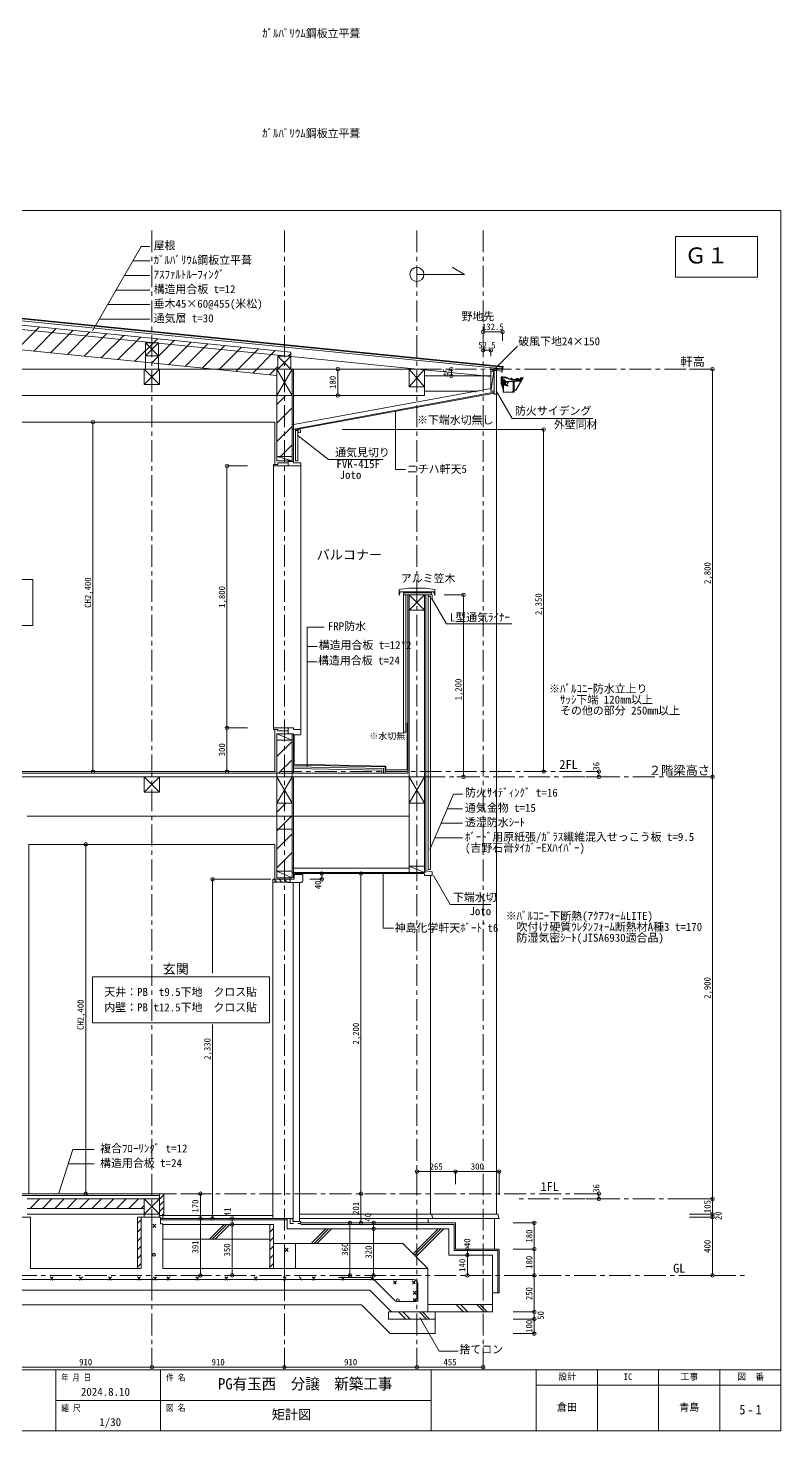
# Model space of a CAD drawing. Units: millimetres at full size, sheet at 1:30. Extents: x -5964 to 5916, y -4194 to 2001238.
# Drawn here: x 745 to 5916, y -4194 to 5443 of the extents above; entities that cross this region are included whole.
import ezdxf
from ezdxf.enums import TextEntityAlignment as Align

# ---------------------------------------------------------------- set-up
doc = ezdxf.new("R2010")
doc.units = ezdxf.units.MM
doc.header["$LTSCALE"] = 30
doc.header["$PDMODE"] = 32
doc.header["$PDSIZE"] = 24
doc.linetypes.add('CHAIN1', pattern=[8, 5, -1, 1, -1])
doc.linetypes.add('LONG_DASHED1', pattern=[7, 6, -1])
for name, color, linetype, lineweight in [('5-1_通り芯・通り番号', 1, 'Continuous', 9), ('5-2_梁・土台断面【黄', 3, 'Continuous', 20), ('5-3_仕上線【黄】', 4, 'Continuous', 5), ('5-4_下地【水色】', 4, 'Continuous', 5), ('5-5_サッシ・室内建具', 4, 'Continuous', 5), ('5-6', 4, 'Continuous', 5), ('5-A_文字', 7, 'Continuous', 13), ('5-F_寸法', 7, 'Continuous', 13), ('F-1_凡例（一般）', 6, 'Continuous', 13), ('F-F_図面枠（共通）', 7, 'Continuous', 13)]:
    doc.layers.add(name, color=color, linetype=linetype, lineweight=lineweight)
doc.styles.add('ＭＳ ゴシック', font='')
doc.styles.get('ＭＳ ゴシック').set_extended_font_data('MS Gothic')

msp = doc.modelspace()

# ---------------------------------------------------------------- linework, layer by layer
at = {"layer": '5-1_通り芯・通り番号', "linetype": 'CHAIN1'}
for p, q in [((1596.01, 4052.31), (1596.01, -3623.1)), ((2506.01, 4052.31), (2506.01, -3623.1)), ((3416.01, 4052.31), (3416.01, -3623.1)), ((3871.01, 4052.31), (3871.01, -3623.1)), ((-4964.42, 3099.21), (5289.04, 3099.21)), ((-4964.42, 335.21), (4575.28, 335.21)), ((5289.04, 299.21), (3468.51, 299.21)), ((-4864.42, -2564.79), (4575.28, -2564.79)), ((5289.04, -2600.79), (4089.86, -2600.79)), ((-4864.42, -3125.79), (5695.58, -3125.79))]:
    msp.add_line(p, q, dxfattribs=at)
at = {"layer": '5-1_通り芯・通り番号'}
for p, q in [((2453.51, 3056.01), (-3933.41, 3694.7)), ((668.11, 3234.55), (823.42, 3389.87)), ((783.81, 3222.98), (939.13, 3378.29)), ((899.52, 3211.41), (1054.84, 3366.72)), ((1015.23, 3199.84), (1170.55, 3355.15)), ((1130.94, 3188.27), (1286.26, 3343.58)), ((1246.65, 3176.69), (1401.96, 3332.01)), ((1362.36, 3165.12), (1517.67, 3320.44)), ((1478.06, 3153.55), (1633.38, 3308.87)), ((1593.77, 3141.98), (1749.09, 3297.3)), ((1709.48, 3130.41), (1864.8, 3285.73)), ((1551.01, 3190.21), (1551.01, 3099.21)), ((1641.01, 3190.21), (1641.01, 3099.21)), ((1825.19, 3118.84), (1980.51, 3274.16)), ((1940.9, 3107.27), (2096.21, 3262.59)), ((2056.61, 3095.7), (2211.92, 3251.02)), ((2172.31, 3084.13), (2327.63, 3239.44)), ((2288.02, 3072.56), (2443.34, 3227.87)), ((2531.95, 3189.21), (2551.01, 3208.26)), ((-3811.49, 3099.21), (3363.51, 3099.21)), ((2403.73, 3060.99), (2461.01, 3118.26)), ((2567.51, 2470.21), (2567.51, 3099.21)), ((3363.51, 2979.21), (3468.51, 3099.21)), ((3363.51, 3099.21), (3468.51, 2979.21)), ((3468.51, 3054.21), (3923.51, 3054.21)), ((3923.51, 3044.21), (3923.51, 2977.9)), ((-3811.49, 2919.21), (2453.51, 2919.21)), ((2453.51, 2856.2), (2516.51, 2919.21)), ((2567.51, 2919.21), (3468.51, 2919.21)), ((3468.51, 2979.21), (3468.51, 2919.21)), ((3468.51, 2949.21), (3838.31, 2949.21)), ((3818.51, 2949.21), (3818.51, 2941.86)), ((2453.51, 2728.92), (2558.51, 2833.92)), ((2453.51, 2601.65), (2558.51, 2706.65)), ((2479.35, 2500.21), (2558.51, 2579.37)), ((3354.51, 323.21), (3354.51, 1549.21)), ((3477.51, -358.79), (3477.51, 1549.21)), ((3363.51, -314.79), (3363.51, 1444.21)), ((3468.51, -314.79), (3468.51, 1444.21)), ((2453.51, 437.9), (2558.51, 542.9)), ((2466.09, 323.21), (2558.51, 415.62)), ((-3811.49, 299.21), (3363.51, 299.21)), ((2567.51, -394.79), (2567.51, 299.21)), ((2453.51, 56.06), (2516.65, 119.21)), ((738.51, 29.21), (3363.51, 29.21)), ((2453.51, -71.22), (2558.51, 33.78)), ((2453.51, -198.5), (2558.51, -93.5)), ((2453.51, -325.78), (2558.51, -220.78)), ((2556.77, -349.79), (2558.51, -348.06)), ((2558.51, -328.79), (3363.51, -328.79)), ((2558.51, -358.79), (3468.51, -358.79)), ((3508.51, -378.41), (3508.51, -2706.02)), ((2426.01, -422.79), (2426.01, -2734.79)), ((1648.51, -2602.34), (1678.51, -2572.34)), ((1648.51, -2644.77), (1678.51, -2614.77)), ((1648.51, -2687.19), (1678.51, -2657.19)), ((1656.01, -2744.79), (2525.8, -2744.79)), ((1663.34, -2714.79), (1678.51, -2699.62)), ((1678.51, -2714.79), (2426.01, -2714.79)), ((2617.97, -2775.79), (3671.01, -2775.79))]:
    msp.add_line(p, q, dxfattribs=at)
at = {"layer": '5-1_通り芯・通り番号', "color": 4, "lineweight": 5}
for p, q in [((1543.51, -2705.79), (1543.51, -2725.79)), ((1648.51, -2725.79), (1648.51, -2705.79))]:
    msp.add_line(p, q, dxfattribs=at)
at = {"layer": '5-1_通り芯・通り番号'}
for points in [[(2551.01, 3189.21), (2551.01, 3217.11), (-3916.49, 3863.86)], [(3295.48, 1559.84), (3299.48, 1569.84), (3534.36, 1569.84), (3537.39, 1560.65)], [(3971.01, -3245.79), (3971.01, -2955.79), (3671.01, -2955.79), (3671.01, -2775.79)]]:
    msp.add_lwpolyline(points, dxfattribs=at)
at = {"layer": '5-2_梁・土台断面【黄'}
for p, q in [((4008.09, 3118.63), (-4001.72, 3919.61)), ((1641.01, 3190.21), (1551.01, 3280.21)), ((1641.01, 3280.21), (1551.01, 3190.21)), ((1641.01, 3280.21), (1641.01, 3190.21)), ((1641.01, 3190.21), (1551.01, 3190.21)), ((2551.01, 3099.21), (2461.01, 3189.21)), ((2551.01, 3189.21), (2461.01, 3099.21)), ((2551.01, 3189.21), (2551.01, 3099.21)), ((1543.51, 2994.21), (1648.51, 3099.21)), ((1543.51, 3099.21), (1648.51, 2994.21)), ((2453.51, 3099.21), (2453.51, 2919.21)), ((2453.51, 2919.21), (2558.51, 3099.21)), ((2551.01, 3099.21), (2461.01, 3099.21)), ((2558.51, 3099.21), (2558.51, 2919.21)), ((3468.51, 3099.21), (3363.51, 3099.21)), ((3363.51, 3099.21), (3363.51, 2979.21)), ((3947.51, 3090.05), (3947.51, 2947.61)), ((3963.51, 2927.61), (3963.51, 3090.05)), ((2558.51, 2919.21), (2453.51, 2919.21)), ((2453.51, 2919.21), (2558.51, 2919.21)), ((3948, 2935.31), (2598.53, 2687.42)), ((3947.51, 2957.61), (3947.51, 2927.61)), ((3963.51, 2927.61), (3947.51, 2927.61)), ((-1068.99, 2735.21), (2441.01, 2735.21)), ((2441.01, 2445.21), (2441.01, 2735.21)), ((3363.51, 1444.21), (3468.51, 1549.21)), ((3363.51, 1549.21), (3468.51, 1444.21)), ((2441.01, 335.21), (2441.01, 625.21)), ((2572.51, 385.25), (2572.51, 588.21)), ((2441.01, 335.21), (-3798.99, 335.21)), ((1543.51, 194.21), (1648.51, 299.21)), ((1543.51, 299.21), (1648.51, 194.21)), ((2453.51, 119.21), (2558.51, 299.21)), ((2558.51, 299.21), (2558.51, 119.21)), ((2572.51, 385.25), (3203.51, 372.63)), ((3203.51, 346.59), (3203.51, 372.63)), ((3363.51, 119.21), (3468.51, 299.21)), ((3468.51, 299.21), (3468.51, 119.21)), ((2558.51, 119.21), (2453.51, 119.21)), ((3468.51, 119.21), (3363.51, 119.21)), ((2453.51, -60.79), (2558.51, -60.79)), ((2441.01, -401.79), (2441.01, -164.79)), ((2572.47, -353.79), (2572.47, -404.79)), ((2632.47, -370.79), (2572.47, -370.79)), ((2632.47, -370.79), (2632.47, -410.41)), ((2426.01, -404.79), (2426.01, -424.79)), ((2426.01, -404.79), (2545.47, -404.79)), ((2426.01, -424.79), (2544.47, -424.79)), ((2545.47, -404.79), (2545.47, -425.79)), ((2572.47, -404.79), (2545.47, -404.79)), ((2629.6, -421.11), (2625.72, -421.11)), ((2632.47, -410.41), (2629.6, -421.11)), ((1543.51, -2600.79), (1648.51, -2600.79)), ((1543.51, -2705.79), (1648.51, -2600.79)), ((1543.51, -2600.79), (1648.51, -2705.79)), ((1543.51, -2600.79), (1543.51, -2705.79)), ((1648.51, -2596.52), (1648.51, -2564.79)), ((1648.51, -2705.79), (1648.51, -2600.79)), ((1678.51, -2714.79), (1678.51, -2564.79)), ((1543.51, -2705.79), (1648.51, -2705.79)), ((1648.51, -2714.79), (1678.51, -2714.79)), ((2544.47, -2734.79), (2562.98, -2734.79)), ((2544.47, -2734.79), (2544.47, -2769.79)), ((2544.47, -2769.79), (2569.07, -2769.79)), ((2562.98, -2734.79), (2562.98, -2754.79)), ((2617.97, -2754.79), (2562.98, -2754.79))]:
    msp.add_line(p, q, dxfattribs=at)
at = {"layer": '5-2_梁・土台断面【黄', "color": 134, "lineweight": 13}
for p, q in [((2451.55, -422.79), (2433.55, -404.79)), ((2486.9, -422.79), (2468.9, -404.79)), ((2522.26, -422.79), (2504.26, -404.79)), ((2545.47, -410.65), (2539.61, -404.79))]:
    msp.add_line(p, q, dxfattribs=at)
at = {"layer": '5-2_梁・土台断面【黄'}
for points in [[(1551.01, 3190.21), (1551.01, 3280.21), (1641.01, 3280.21)], [(2461.01, 3099.21), (2461.01, 3189.21), (2551.01, 3189.21)], [(2558.51, 3099.21), (2453.51, 3099.21), (2558.51, 2919.21)], [(3468.51, 3099.21), (3468.51, 2979.21), (3363.51, 2979.21)], [(3203.51, 346.59), (3349.51, 346.59), (3349.51, 671.04)], [(2558.51, 299.21), (2453.51, 299.21), (2558.51, 119.21)], [(2453.51, 299.21), (2453.51, 119.21), (2558.51, 119.21)], [(3468.51, 299.21), (3363.51, 299.21), (3468.51, 119.21)], [(3363.51, 299.21), (3363.51, 119.21), (3468.51, 119.21)], [(2625.72, -421.11), (2625.72, -425.79), (2530.47, -425.79)], [(1656.01, -2725.79), (1656.01, -2770.79), (1671.01, -2770.79)], [(2617.97, -2754.79), (2617.97, -2769.79), (2597.08, -2769.79)]]:
    msp.add_lwpolyline(points, dxfattribs=at)
for points in [[(1543.51, 3099.21), (1648.51, 3099.21), (1648.51, 2994.21), (1543.51, 2994.21)], [(3363.51, 1549.21), (3468.51, 1549.21), (3468.51, 1444.21), (3363.51, 1444.21)], [(1543.51, 299.21), (1648.51, 299.21), (1648.51, 194.21), (1543.51, 194.21)]]:
    msp.add_lwpolyline(points, close=True, dxfattribs=at)
at = {"layer": '5-3_仕上線【黄】'}
for p, q in [((4003.51, 3114.07), (-3986.49, 3913.07)), ((3947.51, 3097.61), (3947.51, 3090.05)), ((3963.51, 3090.05), (3947.51, 3090.05)), ((4001.37, 3113.39), (3998.98, 3101.57)), ((4008.09, 3118.63), (3999.68, 3077)), ((3995.57, 3044.04), (3995.57, 2996.04)), ((3995.57, 3044.04), (3996.87, 3044.04)), ((3996.87, 2996.04), (3995.57, 2996.04)), ((3996.87, 3048.54), (4003.76, 3047.94)), ((3996.87, 2993.54), (3996.87, 3048.54)), ((3996.87, 2993.54), (3998.06, 2989.06)), ((3999.68, 3077), (3997.04, 3082.25)), ((3998.06, 2989.06), (4000.85, 2978.54)), ((4002.07, 3016.15), (4002.07, 2979.54)), ((4002.07, 3005.54), (4002.37, 3005.54)), ((4002.37, 3005.54), (4002.57, 3005.34)), ((4008.17, 2984.46), (4002.38, 2999.55)), ((4002.57, 2999.74), (4002.57, 3005.34)), ((4004.67, 3019.74), (4003.13, 3018.44)), ((4004.67, 3020.21), (4004.67, 3046.94)), ((4004.67, 3040.54), (4004.97, 3040.54)), ((4004.67, 3030.74), (4004.97, 3030.74)), ((4004.97, 3040.54), (4005.17, 3040.34)), ((4004.97, 3030.74), (4005.17, 3030.54)), ((4005.17, 3034.74), (4005.17, 3040.34)), ((4005.17, 3022.54), (4005.17, 3030.54)), ((4005.39, 3046.8), (4019.78, 3045.54)), ((4017.37, 3026.24), (4006.67, 3026.24)), ((4014.37, 3020.74), (4007.99, 3020.74)), ((4008.57, 3012.86), (4008.57, 2941.74)), ((4008.57, 3012.86), (4008.57, 2941.69)), ((4008.68, 3013.31), (4010.62, 3017.19)), ((4009.57, 3012.62), (4009.57, 3009.24)), ((4009.57, 3006.24), (4009.57, 2943.74)), ((4009.68, 3013.07), (4011.23, 3016.19)), ((4014.57, 3008.24), (4010.57, 3008.24)), ((4013.87, 3007.24), (4010.57, 3007.24)), ((4013.87, 3007.24), (4010.62, 3007.24)), ((4010.87, 3006.74), (4010.87, 3006.2)), ((4010.87, 3006.74), (4010.87, 3006.74)), ((4011.19, 3040.77), (4022.56, 3039.77)), ((4017.31, 2992.61), (4011.3, 3004.39)), ((4013.37, 3007.24), (4011.37, 3007.24)), ((4011.37, 3007.24), (4011.37, 3007.24)), ((4015.57, 3017.74), (4011.51, 3017.74)), ((4014.57, 3016.74), (4012.13, 3016.74)), ((4013.37, 3007.24), (4013.37, 3007.24)), ((4013.87, 3006.74), (4013.87, 3006.24)), ((4014.07, 3007.04), (4014.07, 3006.24)), ((4014.07, 3007.04), (4014.07, 3006.24)), ((4014.37, 3020.74), (4014.37, 3020.74)), ((4016.07, 3005.74), (4014.57, 3005.74)), ((4016.07, 3005.74), (4014.57, 3005.74)), ((4014.87, 3005.24), (4017.37, 3005.24)), ((4015.57, 3015.74), (4015.57, 3009.24)), ((4017.37, 2999.24), (4015.77, 2999.24)), ((4016.57, 3016.74), (4016.57, 3006.24)), ((4017.31, 2992.61), (4017.3, 2992.63)), ((4018.37, 3006.24), (4018.37, 3016.74)), ((4019.78, 3045.54), (4020.44, 3046.68)), ((4021.37, 3046.43), (4021.37, 3045.29)), ((4022.37, 3009.61), (4022.37, 3004.24)), ((4023.37, 3020.24), (4023.37, 3018.73)), ((4078.36, 3014.45), (4024.26, 3011.61)), ((4025.37, 2994.82), (4025.37, 3007.27)), ((4025.37, 3007.27), (4025.37, 3007.27)), ((4025.37, 2994.82), (4025.37, 2994.82)), ((4029.88, 2991.44), (4026.52, 2993.01)), ((4026.52, 2993.01), (4026.52, 2993.01)), ((4124.88, 3020.89), (4026.53, 3015.74)), ((4027.26, 3009.27), (4037.4, 3009.8)), ((4027.26, 3009.27), (4027.26, 3009.27)), ((4029.61, 3042.6), (4029.61, 3042.6)), ((4029.88, 2991.44), (4029.88, 2991.44)), ((4032.53, 2992.41), (4032.53, 2992.41)), ((4039.32, 3006.96), (4032.54, 2992.41)), ((4044.8, 3011.63), (4035.25, 2991.14)), ((4036.22, 2988.49), (4042.38, 2985.61)), ((4037.4, 3009.8), (4037.4, 3009.8)), ((4039.32, 3006.96), (4039.32, 3006.96)), ((4044.8, 3011.63), (4044.81, 3011.63)), ((4046.51, 3012.78), (4046.51, 3012.78)), ((4059.96, 3031.98), (4059.96, 3031.98)), ((4061.49, 3032.88), (4061.49, 3033.75)), ((4061.49, 3032.88), (4061.49, 3032.88)), ((4064.49, 3033.75), (4064.49, 3033.75)), ((4064.49, 3033.75), (4064.49, 3031.92)), ((4064.49, 3031.92), (4064.49, 3031.92)), ((4065, 3030.99), (4065, 3030.99)), ((4068.12, 3033.7), (4065.08, 3034.24)), ((4065.34, 3034.14), (4065.34, 3034.14)), ((4065.59, 3037.19), (4067.64, 3036.83)), ((4067.64, 3036.83), (4067.64, 3036.83)), ((4068.12, 3033.7), (4068.12, 3033.7)), ((4069.29, 3034.87), (4069.29, 3034.69)), ((4069.29, 3034.69), (4069.29, 3034.69)), ((4074.86, 3014.26), (4074.86, 3014.26)), ((4078.01, 3011.27), (4078.01, 2949.84)), ((4078.01, 3011.27), (4078.01, 3011.27)), ((4125.71, 3016.93), (4078.36, 3014.45)), ((4081.51, 3011.45), (4081.51, 2954.8)), ((4084.51, 3011.92), (4084.51, 3011.93)), ((4084.51, 3011.92), (4084.51, 2954.8)), ((4087.35, 3014.92), (4087.35, 3014.92)), ((4095.37, 3029.04), (4087.42, 3029.04)), ((4127.88, 3025.04), (4087.42, 3025.04)), ((4095.37, 3029.04), (4095.37, 3029.04)), ((4106.49, 3029.04), (4095.37, 3029.04)), ((4096.37, 3030.04), (4096.37, 3030.8)), ((4096.88, 2955.69), (4146.22, 3041.15)), ((4100.34, 2963.69), (4143.76, 3038.9)), ((4103.37, 3032.54), (4101.62, 3032.54)), ((4103.37, 3032.04), (4103.37, 3032.54)), ((4106.49, 3029.04), (4106.49, 3029.54)), ((4106.49, 3029.04), (4131.59, 3029.04)), ((4108.25, 3032.54), (4107.49, 3032.54)), ((4107.77, 3030.5), (4112.46, 3029.16)), ((4113.29, 3029.04), (4113.28, 3029.04)), ((4124.71, 3035.39), (4127.13, 3039.6)), ((4131.85, 3030.12), (4125.07, 3034.03)), ((4125.71, 3016.93), (4125.71, 3016.93)), ((4126.07, 3035.76), (4127.74, 3038.65)), ((4131.2, 3031.64), (4126.44, 3034.39)), ((4128.64, 3023.4), (4127.73, 3022.31)), ((4142.72, 3041.39), (4127.91, 3040.09)), ((4136.16, 3039.81), (4128.52, 3039.14)), ((4137.5, 3028.51), (4129.27, 3018.71)), ((4129.27, 3018.71), (4129.27, 3018.71)), ((4130.55, 3029.04), (4130.55, 3020.22)), ((4131.6, 3029.04), (4131.6, 3029.04)), ((4132.57, 3032.01), (4136.64, 3039.06)), ((4134.86, 3031.69), (4132.97, 3030.2)), ((4133.94, 3032.38), (4138.08, 3039.55)), ((4134.85, 3031.85), (4133.94, 3032.38)), ((4139.24, 3037.29), (4135.93, 3031.54)), ((4137.5, 3028.51), (4137.5, 3028.51)), ((4138.74, 3039.82), (4138.02, 3038.57)), ((4138.02, 3038.57), (4139.06, 3037.97)), ((4141.87, 3035.83), (4138.3, 3029.65)), ((4138.3, 3029.65), (4138.3, 3029.65)), ((4138.74, 3039.82), (4138.74, 3039.82)), ((4142.81, 3040.39), (4138.86, 3040.05)), ((4139.13, 3040.06), (4140.65, 3040.2)), ((4139.13, 3040.06), (4139.13, 3040.06)), ((4140.65, 3040.2), (4140.65, 3040.2)), ((4141.16, 3039.87), (4141.16, 3039.87)), ((4141.16, 3039.87), (4142.01, 3037.52)), ((4142.9, 3041.59), (4142.9, 3042.13)), ((4145.89, 3041.67), (4143.14, 3042.32)), ((4000.88, 2978.54), (4000.85, 2978.54)), ((4002.94, 2970.69), (4000.85, 2978.54)), ((4001.07, 2978.54), (4000.88, 2978.54)), ((4007.37, 2983.94), (4003.07, 2983.94)), ((4003.87, 2981.94), (4003.07, 2981.94)), ((4007.37, 2969.94), (4003.9, 2969.94)), ((4006.37, 2979.44), (4006.37, 2969.94)), ((4008.37, 2983.39), (4008.37, 2970.94)), ((4082.67, 2940.74), (4009.57, 2940.74)), ((4080.2, 2941.74), (4011.57, 2941.74)), ((4041.16, 2982.79), (4023.63, 2987.49)), ((4023.68, 2987.48), (4023.65, 2987.48)), ((4041.16, 2982.79), (4041.16, 2982.79)), ((4042.63, 2984.95), (4041.75, 2983.06)), ((4073.57, 2946.84), (4073.57, 2946.84)), ((4077.62, 2946.84), (4073.57, 2946.84)), ((4074.57, 2943.84), (4074.57, 2943.84)), ((4078.45, 2943.84), (4074.57, 2943.84)), ((4075.02, 2946.84), (4075.02, 2946.84)), ((4078.01, 2949.84), (4078.01, 2949.84)), ((4078.45, 2943.84), (4078.45, 2943.84)), ((4081.38, 2953.47), (4080.57, 2949.27)), ((4083.14, 2944.17), (4085.16, 2954.57)), ((4084.33, 2952.9), (4083.35, 2947.88)), ((4083.65, 2941.55), (4086.15, 2954.38)), ((4084.51, 2954.8), (4084.51, 2954.8)), ((4087.35, 2956.19), (4087.13, 2956.19)), ((4096.01, 2955.19), (4087.13, 2955.19)), ((2558.51, 2500.21), (2453.51, 2500.21)), ((2558.51, 2470.21), (2453.51, 2500.21)), ((2558.51, 2470.21), (2453.51, 2470.21)), ((2531.51, 595.21), (2453.51, 595.21)), ((2453.51, 595.21), (2558.51, 550.21)), ((2558.51, 550.21), (2453.51, 550.21))]:
    msp.add_line(p, q, dxfattribs=at)
at = {"layer": '5-3_仕上線【黄】', "linetype": 'LONG_DASHED1'}
for p, q in [((4006.97, 3037.54), (3993.41, 3037.54)), ((4006.97, 3026.54), (3993.41, 3026.54)), ((4003.79, 3002.54), (3993.41, 3002.54))]:
    msp.add_line(p, q, dxfattribs=at)
at = {"layer": '5-3_仕上線【黄】', "color": 3, "lineweight": 20}
for p, q in [((2598.51, 2470.21), (2598.51, 2678.64)), ((2567.51, 2484.21), (2567.51, 2457.21)), ((2567.51, 575.21), (2567.51, 595.21)), ((3467.33, -378.41), (3467.33, -370.07)), ((3521.35, -378.41), (3467.33, -378.41)), ((3478.01, -303.95), (3478.01, -346.11)), ((3478.01, -346.11), (3521.35, -354.3)), ((3521.35, -354.3), (3521.35, -378.41)), ((751.01, -2564.79), (1678.51, -2564.79)), ((1521.01, -2725.79), (1656.01, -2725.79)), ((1521.01, -2725.79), (1521.01, -3077.54)), ((1656.01, -2734.79), (2544.47, -2734.79)), ((1670.81, -2715.59), (1670.81, -2734.85)), ((1671.01, -2775.79), (2406.01, -2775.79)), ((2525.8, -2734.79), (2525.8, -2805.79)), ((2617.97, -2765.79), (3681.01, -2765.79)), ((3681.01, -2945.79), (3681.01, -2765.79)), ((1671.01, -2875.79), (2406.01, -2875.79)), ((2525.8, -2805.79), (3636.01, -2805.79)), ((3636.01, -2985.79), (3636.01, -2805.79)), ((2431.01, -2905.79), (2431.01, -3077.54)), ((2431.01, -2905.79), (3319.26, -2905.79)), ((2581.01, -2905.79), (2581.01, -3077.54)), ((3491.01, -3077.54), (3319.26, -2905.79)), ((3936.01, -2985.79), (3636.01, -2985.79)), ((3981.01, -2945.79), (3681.01, -2945.79)), ((3936.01, -3375.79), (3936.01, -2985.79)), ((3981.01, -3245.79), (3981.01, -2945.79)), ((761.01, -3077.54), (1521.01, -3077.54)), ((3491.01, -3077.54), (3491.01, -3375.79)), ((3491.01, -3375.79), (3241.01, -3375.79))]:
    msp.add_line(p, q, dxfattribs=at)
at = {"layer": '5-3_仕上線【黄】', "color": 7, "lineweight": 13}
for p, q in [((2431.51, 2445.21), (2431.51, 2435.21)), ((2531.51, 2435.21), (2431.51, 2435.21)), ((2531.51, 2465.21), (2531.51, 2435.21)), ((2531.51, 2465.21), (2567.51, 2465.21)), ((2531.51, 2435.21), (2619.51, 2435.21)), ((2431.51, 625.21), (2431.51, 635.21)), ((2531.51, 635.21), (2431.51, 635.21)), ((2531.51, 595.21), (2531.51, 635.21)), ((2531.51, 635.21), (2567.51, 635.21)), ((2531.51, 595.21), (2567.51, 595.21)), ((2567.51, 625.21), (2567.51, 635.21)), ((2567.51, 625.21), (2619.51, 625.21)), ((2567.51, 588.21), (2619.51, 588.21)), ((2619.51, 588.21), (2619.51, 625.21)), ((3034.99, -3327.54), (-3482.98, -3327.54)), ((3233.24, -3525.79), (3034.99, -3327.54)), ((3220.92, -3375.79), (3220.92, -3425.79)), ((3241.01, -3375.79), (3220.92, -3375.79)), ((3541.01, -3425.79), (3220.92, -3425.79)), ((3936.01, -3375.79), (3491.01, -3375.79)), ((3541.01, -3375.79), (3541.01, -3525.79)), ((3541.01, -3525.79), (3233.24, -3525.79))]:
    msp.add_line(p, q, dxfattribs=at)
at = {"layer": '5-3_仕上線【黄】'}
for points in [[(3980.93, 3116.7), (4003.04, 3114.15), (3998.41, 3086.34), (3961.56, 3090.26), (3963.37, 3104.11), (3974.99, 3102.88)], [(4002.57, 2999.74), (4002.37, 2999.54), (4002.07, 2999.54)], [(4005.17, 3034.74), (4004.97, 3034.54), (4004.67, 3034.54)], [(4005.17, 3022.54), (4004.97, 3022.34), (4004.67, 3022.34)], [(4020.44, 3046.68), (4020.56, 3046.82), (4020.74, 3046.91), (4020.93, 3046.93), (4021.11, 3046.87), (4021.26, 3046.74), (4021.35, 3046.57), (4021.37, 3046.43)], [(4061.49, 3033.75), (4061.53, 3034.27), (4061.65, 3034.79), (4061.84, 3035.27), (4062.1, 3035.73), (4062.43, 3036.13), (4062.81, 3036.49), (4063.21, 3036.76), (4063.68, 3036.99), (4064.13, 3037.14), (4064.6, 3037.22), (4065.07, 3037.25), (4065.55, 3037.2), (4065.59, 3037.19)], [(4064.49, 3033.75), (4064.53, 3033.94), (4064.64, 3034.1), (4064.8, 3034.21), (4064.99, 3034.25), (4065.08, 3034.24)], [(4067.64, 3036.83), (4068.02, 3036.73), (4068.37, 3036.55), (4068.68, 3036.31), (4068.93, 3036.01), (4069.12, 3035.67), (4069.24, 3035.3), (4069.29, 3034.91), (4069.29, 3034.87)], [(4069.29, 3034.69), (4069.25, 3034.42), (4069.15, 3034.17), (4068.98, 3033.96), (4068.75, 3033.8), (4068.5, 3033.71), (4068.23, 3033.69), (4068.12, 3033.7)], [(4096.37, 3030.8), (4096.41, 3031.44), (4096.53, 3032.07), (4096.72, 3032.69), (4096.99, 3033.27), (4097.33, 3033.82), (4097.68, 3034.27), (4098.09, 3034.68), (4098.54, 3035.05), (4099.03, 3035.36), (4099.55, 3035.62), (4100.15, 3035.83), (4100.78, 3035.98), (4101.42, 3036.04), (4113.37, 3036.04)]]:
    msp.add_lwpolyline(points, dxfattribs=at)
at = {"layer": '5-3_仕上線【黄】', "color": 7, "lineweight": 13}
for points in [[(2531.51, 2455.21), (2461.51, 2455.21), (2461.51, 2445.21), (2431.51, 2445.21)], [(2567.51, 2457.21), (2619.51, 2457.21), (2619.51, 2435.21)], [(2531.51, 615.21), (2461.51, 615.21), (2461.51, 625.21), (2431.51, 625.21)]]:
    msp.add_lwpolyline(points, dxfattribs=at)
at = {"layer": '5-3_仕上線【黄】', "color": 3, "lineweight": 20}
for points in [[(751.01, -2564.79), (751.01, -164.79), (2441.01, -164.79)], [(611.01, -2725.79), (761.01, -2725.79), (761.01, -3077.54)], [(1671.01, -2770.79), (1671.01, -3077.54), (3491.01, -3077.54)], [(3241.01, -3375.79), (3092.76, -3227.54), (-3540.74, -3227.54)]]:
    msp.add_lwpolyline(points, dxfattribs=at)
at = {"layer": '5-3_仕上線【黄】'}
for centre, radius, start, end in [((4005.07, 3016.15), 3, 130.23637, 180), ((4003.67, 3046.94), 1, 0, 85), ((4003.67, 3020.21), 1, 310.23637, 0), ((4005.48, 3047.79), 1, 205.12599, 265), ((4007.99, 3014.74), 6, 90, 123.55731), ((4010.67, 3034.79), 6, 85, 156.44356), ((4006.67, 3028.24), 2, 221.40962, 270), ((4009.57, 3012.86), 1, 153.43495, 180), ((4009.57, 3012.86), 1, 153.43495, 180), ((4010.57, 3012.62), 1, 153.43504, 180), ((4010.57, 3009.24), 1, 180, 270), ((4010.57, 3006.24), 1, 90, 180), ((4011.51, 3016.74), 1, 90.00002, 153.43495), ((4011.37, 3006.74), 0.5, 90, 180), ((4014.87, 3006.2), 4, 180, 207), ((4012.13, 3015.74), 1, 90, 153.43504), ((4015.77, 3002.24), 3, 207, 270), ((4013.37, 3006.74), 0.5, 0, 90), ((4013.87, 3007.04), 0.2, 0, 90), ((4013.87, 3007.04), 0.2, 0, 90), ((4014.87, 3006.24), 1, 180, 270), ((4014.57, 3006.24), 0.5, 180, 270), ((4014.57, 3006.24), 0.5, 180, 270), ((4014.37, 3016.74), 4, 0, 90), ((4014.57, 3015.74), 1, 0, 90), ((4014.57, 3009.24), 1, 270, 0), ((4015.57, 3016.74), 1, 0, 90), ((4016.07, 3006.24), 0.5, 270, 0), ((4016.07, 3006.24), 0.5, 270, 0), ((4026.22, 2997.15), 10, 207, 255), ((4017.37, 3020.24), 6, 0, 90), ((4017.37, 3006.24), 1, 270, 0), ((4017.37, 3004.24), 5, 270, 0), ((4016.28, 3015.73), 30, 63.59895, 80.22794), ((4024.37, 3009.61), 2, 93, 180), ((4020.38, 3014.87), 25, 65.05988, 85), ((4026.37, 3018.73), 3, 180, 273), ((4027.37, 3007.27), 2, 93, 180), ((4027.37, 2994.82), 2, 180, 245.00005), ((4087.42, 3159.04), 130, 243.59898, 257.95038), ((4030.72, 2993.26), 2, 245.00005, 335), ((4087.42, 3159.04), 134, 245.05988, 270), ((4037.07, 2990.3), 2, 155, 244.99997), ((4037.5, 3007.8), 2, 335, 93), ((4046.62, 3010.78), 2, 93, 155), ((4060.49, 3032.88), 1, 257.95038, 0), ((4087.42, 3159.04), 130, 257.95038, 270), ((4065.49, 3031.92), 1, 180, 260.21227), ((4075.01, 3011.27), 3, 0, 93), ((4078.51, 3011.45), 3, 0, 93), ((4087.51, 3011.92), 3, 93, 180), ((4095.37, 3030.04), 1, 270, 0), ((4101.62, 3030.79), 1.75, 90, 270), ((4104.37, 3032.04), 1, 180, 321.31781), ((4107.49, 3029.54), 3, 90, 141.31783), ((4107.49, 3029.54), 1, 74, 180), ((4108.25, 3039.54), 7, 270, 322.02013), ((4113.29, 3032.04), 3, 254, 270), ((4113.37, 3035.54), 0.5, 322.02013, 90), ((4125.57, 3034.89), 1, 150, 240), ((4124.67, 3024.88), 4, 273, 320), ((4125.44, 3021.92), 5, 273, 320), ((4126.94, 3035.26), 1, 150.00003, 240), ((4128, 3039.1), 1, 95, 150.00002), ((4128.61, 3038.15), 1, 95.00002, 150.00003), ((4127.88, 3024.04), 1, 320, 90), ((4131.7, 3032.51), 1, 240, 330.00002), ((4131.59, 3034.04), 5, 270, 330), ((4132.35, 3030.98), 1, 240, 308.19861), ((4134.8, 3031.76), 0.1, 308.19859, 60.00002), ((4136.21, 3039.31), 0.5, 330.00003, 95.00003), ((4131.37, 3033.65), 8, 320, 330), ((4138.94, 3039.05), 1, 95.00002, 150.00003), ((4139.17, 3039.57), 0.5, 95, 150.00002), ((4138.81, 3037.54), 0.5, 330, 60.00002), ((4140.69, 3039.7), 0.5, 20, 95), ((4140.14, 3036.83), 2, 330, 20), ((4142.7, 3041.59), 0.2, 275, 0), ((4142.9, 3039.4), 1, 330.00003, 95.00003), ((4143.1, 3042.13), 0.2, 76.55324, 180), ((4145.92, 3041.32), 0.346, 330.18428, 94.99059), ((4001.07, 2979.54), 1, 270, 0), ((4003.07, 2984.94), 1, 180, 270), ((4003.07, 2980.94), 1, 90, 180), ((4003.9, 2970.94), 1, 194.86662, 270), ((4003.87, 2979.44), 2.5, 0, 90), ((4007.37, 2982.94), 1, 0, 90), ((4007.37, 2970.94), 1, 270, 0), ((4005.37, 2983.39), 3, 0.00002, 21.00002), ((4009.57, 2941.74), 1, 180, 270), ((4011.57, 2943.74), 2, 180, 270), ((4041.29, 2983.27), 0.5, 255, 335.00018), ((4042.17, 2985.16), 0.5, 335.0002, 64.99998), ((4073.57, 2945.84), 1, 90, 180), ((4074.57, 2945.84), 2, 180, 270), ((4075.01, 2949.84), 3, 270, 0), ((4077.62, 2949.84), 3, 270, 349), ((4078.45, 2948.84), 5, 270, 349), ((4080.2, 2944.74), 3, 270, 349), ((4074.51, 2954.8), 7, 349, 0), ((4082.67, 2941.74), 1, 270, 349), ((4074.51, 2954.8), 10, 349, 0), ((4087.13, 2954.19), 2, 90, 169.00002), ((4087.13, 2954.19), 1, 90, 169.00002), ((4087.35, 2971.19), 15, 270, 330), ((4096.01, 2956.19), 1, 270, 330)]:
    msp.add_arc(centre, radius, start, end, dxfattribs=at)
at = {"layer": '5-4_下地【水色】'}
for p, q in [((4003.51, 3102.01), (-3986.49, 3901.01)), ((3923.51, 3049.71), (-3916.49, 3833.71)), ((2453.51, 2470.21), (2453.51, 3099.21)), ((2558.51, 2470.21), (2558.51, 3099.21)), ((2556.74, 2716.57), (3923.51, 2966.77)), ((3946.91, 2941.21), (2556.74, 2685.85)), ((3963.51, -2706.02), (3963.51, 2927.61)), ((3293.51, 1544.21), (3299.26, 1565.15)), ((3517.24, 1564.21), (3323.51, 1564.21)), ((3323.51, 605.75), (3323.51, 1564.21)), ((3363.51, 1549.21), (3323.51, 1549.21)), ((3339.51, 605.75), (3339.51, 1549.21)), ((3471.5, 1594.21), (3360.52, 1594.21)), ((3495.96, 1549.21), (3468.51, 1549.21)), ((3495.96, 1549.21), (3520.51, 1549.21)), ((3495.96, 1537.21), (3495.96, 1549.21)), ((3517.24, 1549.21), (3517.24, 1564.21)), ((3520.51, 1522.21), (3520.51, 1549.21)), ((3538.51, 1544.21), (3532.75, 1565.15)), ((3492.51, 1537.21), (3508.51, 1537.21)), ((3492.51, -337.38), (3492.51, 1537.21)), ((3508.51, -337.38), (3508.51, 1537.21)), ((3508.51, 1522.21), (3520.51, 1522.21)), ((2453.51, -349.79), (2453.51, 595.21)), ((2558.51, -349.79), (2558.51, 595.21)), ((2567.51, 323.21), (2567.51, 595.21)), ((3339.51, 605.75), (3323.51, 605.75)), ((-3863.99, 323.21), (3354.51, 323.21)), ((2567.51, 380.35), (3198.51, 367.73)), ((2567.51, 368.35), (3186.51, 355.97)), ((2567.51, 356.35), (3174.51, 344.21)), ((3174.51, 323.21), (3174.51, 344.21)), ((3186.51, 323.21), (3186.51, 355.97)), ((3198.51, 323.21), (3198.51, 367.73)), ((633.51, -2576.79), (1648.51, -2576.79)), ((738.51, -2600.79), (1543.51, -2600.79)), ((759.5, -2665.79), (824.5, -2600.79)), ((844.35, -2665.79), (909.35, -2600.79)), ((929.21, -2665.79), (994.21, -2600.79)), ((1014.06, -2665.79), (1079.06, -2600.79)), ((1098.91, -2665.79), (1163.91, -2600.79)), ((1183.76, -2665.79), (1248.76, -2600.79)), ((1268.62, -2665.79), (1333.62, -2600.79)), ((1353.47, -2665.79), (1418.47, -2600.79)), ((1438.32, -2665.79), (1503.32, -2600.79)), ((1648.51, -2601.93), (1649.65, -2600.79)), ((738.51, -2665.79), (1543.51, -2665.79)), ((1523.18, -2665.79), (1543.51, -2645.46)), ((738.51, -2705.79), (1543.51, -2705.79)), ((1496.01, -2725.79), (1496.01, -3077.54)), ((1496.01, -2725.79), (1521.01, -2725.79)), ((1496.01, -2769.51), (1521.01, -2744.51)), ((1596.01, -3146.24), (1596.01, -2775.79)), ((1622.67, -2774.48), (1601.97, -2796.36)), ((1601.97, -2774.48), (1621.89, -2796.75)), ((2091.1, -2775.79), (1991.1, -2875.79)), ((2010.6, -2875.79), (2110.6, -2775.79)), ((2130.1, -2775.79), (2030.1, -2875.79)), ((2406.01, -2775.79), (2431.01, -2775.79)), ((2406.01, -2775.79), (2406.01, -3077.54)), ((2431.01, -2775.79), (2431.01, -2905.79)), ((2608.92, -2706.02), (3971.91, -2706.02)), ((2608.92, -2734.2), (3980.04, -2734.2)), ((3494.33, -2734.2), (3494.33, -2765.79)), ((3516.91, -2706.02), (3525.04, -2734.2)), ((3949.33, -2734.2), (3949.33, -2945.79)), ((3971.91, -2706.02), (3980.04, -2734.2)), ((1496.01, -2829.51), (1521.01, -2804.51)), ((1496.01, -2889.51), (1521.01, -2864.51)), ((2406.01, -2829.51), (2431.01, -2804.51)), ((2406.01, -2889.51), (2431.01, -2864.51)), ((2790.24, -2805.79), (2690.24, -2905.79)), ((2709.74, -2905.79), (2809.74, -2805.79)), ((2829.24, -2805.79), (2729.24, -2905.79)), ((3561.72, -2805.79), (3390.49, -2977.03)), ((3400.24, -2986.78), (3581.22, -2805.79)), ((3600.72, -2805.79), (3409.99, -2996.52)), ((1496.01, -2949.51), (1521.01, -2924.51)), ((1496.01, -3009.51), (1521.01, -2984.51)), ((2406.01, -2949.51), (2431.01, -2924.51)), ((2406.01, -3009.51), (2431.01, -2984.51)), ((2506.01, -3146.24), (2506.01, -2936.09)), ((2511.97, -2939.64), (2531.89, -2961.91)), ((2532.67, -2939.64), (2511.97, -2961.52)), ((1496.01, -3069.51), (1521.01, -3044.51)), ((2406.01, -3069.51), (2431.01, -3044.51)), ((3393.01, -3153.65), (-3841, -3153.65)), ((918.05, -3136.01), (897.35, -3157.88)), ((897.35, -3136.01), (917.27, -3158.27)), ((1118.05, -3136.01), (1097.35, -3157.88)), ((1097.35, -3136.01), (1117.27, -3158.27)), ((1318.05, -3136.01), (1297.35, -3157.88)), ((1297.35, -3136.01), (1317.27, -3158.27)), ((1518.05, -3136.01), (1497.35, -3157.88)), ((1497.35, -3136.01), (1517.27, -3158.27)), ((1628.05, -3136.01), (1607.35, -3157.88)), ((1607.35, -3136.01), (1627.27, -3158.27)), ((1718.05, -3136.01), (1697.35, -3157.88)), ((1697.35, -3136.01), (1717.27, -3158.27)), ((1918.05, -3136.01), (1897.35, -3157.88)), ((1897.35, -3136.01), (1917.27, -3158.27)), ((2118.05, -3136.01), (2097.35, -3157.88)), ((2097.35, -3136.01), (2117.27, -3158.27)), ((2318.05, -3136.01), (2297.35, -3157.88)), ((2297.35, -3136.01), (2317.27, -3158.27)), ((2518.05, -3136.01), (2497.35, -3157.88)), ((2497.35, -3136.01), (2517.27, -3158.27)), ((2607.35, -3136.01), (2627.27, -3158.27)), ((2718.05, -3136.01), (2697.35, -3157.88)), ((2697.35, -3136.01), (2717.27, -3158.27)), ((3092.03, -3140.2), (2876.33, -3140.2)), ((2918.05, -3136.01), (2897.35, -3157.88)), ((2897.35, -3136.01), (2917.27, -3158.27)), ((2918.05, -3136.01), (2897.35, -3157.88)), ((2897.35, -3136.01), (2917.27, -3158.27)), ((3118.05, -3136.01), (3097.35, -3157.88)), ((3097.35, -3136.01), (3117.27, -3158.27)), ((3261.22, -3297.01), (3112.27, -3148.06)), ((3254.16, -3162.64), (3274.09, -3184.91)), ((3274.87, -3162.64), (3254.16, -3184.52)), ((3383.96, -3162.64), (3404.67, -3184.52)), ((3404.67, -3162.64), (3384.74, -3184.91)), ((3389.4, -3234.94), (3410.1, -3256.81)), ((3410.1, -3234.94), (3390.18, -3257.2)), ((3423.01, -3183.65), (3423.01, -3305.79)), ((3282.42, -3305.79), (3416.01, -3305.79)), ((3389.4, -3283.62), (3410.1, -3305.5)), ((3410.1, -3283.62), (3390.18, -3305.89)), ((3735.33, -3375.79), (3685.33, -3325.79)), ((3764.53, -3375.79), (3714.53, -3325.79)), ((3877.69, -3375.79), (3827.69, -3325.79)), ((3898.49, -3375.79), (3848.49, -3325.79)), ((3340.33, -3425.79), (3290.33, -3375.79)), ((3369.53, -3425.79), (3319.53, -3375.79)), ((3482.69, -3425.79), (3432.69, -3375.79)), ((3503.49, -3425.79), (3453.49, -3375.79))]:
    msp.add_line(p, q, dxfattribs=at)
for points in [[(3293.51, 1544.21), (3293.51, 1585.38), (3360.52, 1594.21)], [(3538.51, 1544.21), (3538.51, 1585.38), (3471.5, 1594.21)]]:
    msp.add_lwpolyline(points, dxfattribs=at)
for centre in [(1610.21, -2983.52), (3284.86, -3296.3)]:
    msp.add_circle(centre, 9.63, dxfattribs=at)
for centre, radius, start, end in [((1606.01, -3143.71), 10, 180, 270), ((2516.01, -3143.71), 10, 180, 270), ((3092.03, -3170.2), 30, 45.00006, 90), ((3393.01, -3183.65), 30, 0, 90), ((3282.43, -3275.79), 30, 225.00006, 269.97554)]:
    msp.add_arc(centre, radius, start, end, dxfattribs=at)
at = {"layer": '5-5_サッシ・室内建具'}
for p, q in [((2431.51, 2435.21), (2431.51, 635.21)), ((2619.51, 2435.21), (2619.51, 625.21)), ((2558.51, -349.79), (2453.51, -349.79)), ((2558.51, -349.79), (2558.51, -394.79)), ((3468.51, -313.79), (3363.51, -313.79)), ((3468.51, -313.79), (3468.51, -358.79)), ((2566.14, -2754.43), (2566.14, -425.79)), ((2608.92, -425.79), (2608.92, -2754.79))]:
    msp.add_line(p, q, dxfattribs=at)
for points in [[(2453.51, -349.79), (2558.51, -394.79), (2453.51, -394.79)], [(3363.51, -313.79), (3468.51, -358.79), (3363.51, -358.79)]]:
    msp.add_lwpolyline(points, close=True, dxfattribs=at)
at = {"layer": '5-6'}
for p, q in [((3923.51, 3110.01), (3923.51, 2947.61)), ((3947.51, 3097.61), (3923.51, 3097.61)), ((3947.51, 3097.61), (3923.51, 2947.61)), ((3947.51, 2947.61), (3923.51, 2947.61))]:
    msp.add_line(p, q, dxfattribs=at)
at = {"layer": '5-A_文字'}
for p, q in [((1186.95, 3363.18), (1521.61, 3942.84)), ((1582.7, 3942.84), (1521.61, 3942.84)), ((1582.7, 3842.84), (1463.88, 3842.84)), ((1582.7, 3742.84), (1406.14, 3742.84)), ((1582.7, 3642.84), (1348.41, 3642.84)), ((1582.7, 3542.84), (1290.67, 3542.84)), ((1582.7, 3442.84), (1232.94, 3442.84)), ((3930.57, 3081.5), (4106.4, 3257.33)), ((3269.04, 2810.51), (3269.04, 2410.47)), ((2581.32, 2639.09), (2581.32, 2682.09)), ((2582.51, 2685.21), (2581.66, 2689.75)), ((2606.02, 2664.09), (2599.32, 2664.09)), ((2615.32, 2664.09), (2608.97, 2664.09)), ((2615.32, 2664.09), (2615.32, 2682.09)), ((2598.51, 2470.21), (2582.51, 2470.21)), ((3269.04, 2410.47), (3338.23, 2410.47)), ((2729.76, 1195.31), (2662.18, 1195.31)), ((2729.76, 1088.3), (2662.18, 1088.3)), ((3667.39, 179.92), (3504.18, -199.92)), ((3728.48, 179.92), (3667.39, 179.92)), ((3728.48, 79.92), (3624.42, 79.92)), ((3728.48, -20.08), (3581.45, -20.08)), ((3728.48, -120.08), (3538.49, -120.08)), ((3185.27, -364.89), (3185.27, -741.26)), ((2011.61, -404.79), (2411.67, -404.79)), ((3185.27, -741.26), (3254.46, -741.26)), ((1199.37, -2360.45), (1021.36, -2360.45)), ((3435.08, -3413.94), (3568.6, -3645.19)), ((3568.6, -3645.19), (3698.4, -3645.19))]:
    msp.add_line(p, q, dxfattribs=at)
at = {"layer": '5-A_文字', "color": 2, "lineweight": 5}
for p, q in [((-438.61, 1653.8), (777.42, 1653.8)), ((777.42, 1653.8), (777.42, 1338.15)), ((777.42, 1338.15), (-438.61, 1338.15)), ((1186.81, -1075.47), (2402.84, -1075.47)), ((1186.81, -1391.12), (1186.81, -1075.47)), ((2402.84, -1075.47), (2402.84, -1391.12)), ((2402.84, -1391.12), (1186.81, -1391.12))]:
    msp.add_line(p, q, dxfattribs=at)
at = {"layer": '5-A_文字'}
for points in [[(3416.01, 3750.87), (3743.85, 3750.87), (3659.1, 3799.8)], [(3959.56, 2951.76), (4070.45, 2759.68), (4625.21, 2759.68)], [(2599.32, 2664.09), (2599.32, 2682.09), (2581.32, 2682.09)], [(2615.32, 2682.09), (2597.86, 2689.97), (2602.6, 2686.82)], [(3183.6, 2479.25), (2809.06, 2479.25), (2599.72, 2642.56)], [(3521.65, 1519.9), (3620.23, 1349.16), (4066.89, 1349.16)], [(2778.02, 1328.23), (2662.18, 1328.23), (2662.18, 370.94)], [(3528.86, -378.34), (3644.53, -578.69), (3924.45, -578.69)], [(1199.37, -2260.45), (1053.9, -2260.45), (955.83, -2561.79)]]:
    msp.add_lwpolyline(points, dxfattribs=at)
msp.add_circle((3416.01, 3750.87), 48.39, dxfattribs=at)
at = {"layer": '5-F_寸法'}
for p, q in [((3871.01, 3355.99), (4003.51, 3355.99)), ((3871.01, 3355.99), (3871.01, 3295.17)), ((4003.51, 3355.99), (4003.51, 3295.17)), ((3871.01, 3229.36), (3923.51, 3229.36)), ((3871.01, 3229.36), (3871.01, 3189.06)), ((3923.51, 3229.36), (3923.51, 3189.06)), ((2872.52, 3099.21), (2872.52, 2919.21)), ((3652.72, 3099.21), (3652.72, 3054.21)), ((4003.51, 3114.07), (4003.51, 3102.01)), ((5446.03, 3099.21), (5289.04, 3099.21)), ((5446.03, 3099.21), (5446.03, 299.21)), ((1191.29, 2735.21), (1191.29, 335.21)), ((4286.12, 2685.21), (2903.18, 2685.21)), ((4286.12, 2685.21), (4286.12, 335.21)), ((2111.61, 635.21), (2111.61, 2435.21)), ((2111.61, 2435.21), (2253.33, 2435.21)), ((3468.51, 1549.21), (3363.51, 1549.21)), ((3735.81, 1549.21), (3603.68, 1549.21)), ((3735.81, 299.21), (3735.81, 1549.21)), ((2111.61, 335.21), (2111.61, 635.21)), ((2111.61, 635.21), (2253.33, 635.21)), ((2111.61, 335.21), (2253.33, 335.21)), ((3735.81, 299.21), (3689.66, 299.21)), ((4286.12, 335.21), (4149.32, 335.21)), ((4664.99, 335.21), (4575.28, 335.21)), ((4664.99, 299.21), (4575.28, 299.21)), ((4664.99, 335.21), (4664.99, 299.21)), ((5446.03, 299.21), (5289.04, 299.21)), ((5446.03, 299.21), (5289.04, 299.21)), ((5446.03, 299.21), (5446.03, -2600.79)), ((1141.1, -164.79), (1141.1, -2564.79)), ((2580.38, -364.79), (3468.51, -364.79)), ((2762.3, -364.79), (2679.73, -364.79)), ((2762.3, -404.79), (2762.3, -364.79)), ((3031.85, -364.79), (3031.85, -2564.79)), ((3508.51, -337.38), (3492.51, -337.38)), ((2011.61, -404.79), (2099.33, -404.79)), ((2011.61, -404.79), (2011.61, -1050.68)), ((2762.3, -404.79), (2679.73, -404.79)), ((2011.61, -1402.89), (2011.61, -2734.79)), ((3416.01, -2412.94), (3681.01, -2412.94)), ((3416.01, -2412.94), (3416.01, -2498.23)), ((3681.01, -2412.94), (3981.01, -2412.94)), ((3681.01, -2412.94), (3681.01, -2498.23)), ((3981.01, -2412.94), (3981.01, -2572.91)), ((1928.68, -2564.79), (1821.94, -2564.79)), ((1928.68, -2564.79), (1928.68, -2734.79)), ((3031.85, -2564.79), (3031.85, -2765.79)), ((4664.99, -2564.79), (4575.28, -2564.79)), ((4664.99, -2600.79), (4575.28, -2600.79)), ((4664.99, -2564.79), (4664.99, -2600.79)), ((5446.03, -2600.79), (5289.04, -2600.79)), ((5446.03, -2600.79), (5446.03, -2705.79)), ((1928.68, -2734.79), (1821.94, -2734.79)), ((1928.68, -2734.79), (1928.68, -3125.79)), ((2011.61, -2734.79), (2099.33, -2734.79)), ((2147, -2775.79), (2147, -2734.79)), ((2147, -3125.79), (2147, -2775.79)), ((2956.3, -3125.79), (2956.3, -2765.79)), ((3118.62, -2805.79), (3118.62, -2765.79)), ((4222.14, -2765.79), (4077.63, -2765.79)), ((4222.14, -2765.79), (4222.14, -2945.79)), ((5446.03, -2705.79), (5289.04, -2705.79)), ((5446.03, -2725.79), (5289.04, -2725.79)), ((5446.03, -2705.79), (5446.03, -2725.79)), ((5446.03, -2725.79), (5446.03, -3125.79)), ((3118.62, -3125.79), (3118.62, -2805.79)), ((3762.34, -2985.79), (3762.34, -2945.79)), ((3762.34, -3125.79), (3762.34, -2985.79)), ((4222.14, -2945.79), (4077.63, -2945.79)), ((4222.14, -2945.79), (4222.14, -3125.79)), ((1928.68, -3125.79), (1821.94, -3125.79)), ((4222.14, -3125.79), (4077.63, -3125.79)), ((4222.14, -3125.79), (4077.63, -3125.79)), ((4222.14, -3125.79), (4222.14, -3375.79)), ((5446.03, -3125.79), (5289.04, -3125.79)), ((3981.01, -3245.79), (3936.01, -3245.79)), ((3936.01, -3325.79), (3491.01, -3325.79)), ((4222.14, -3375.79), (4077.63, -3375.79)), ((4222.14, -3425.79), (4077.63, -3425.79)), ((4222.14, -3375.79), (4222.14, -3425.79)), ((4222.14, -3425.79), (4222.14, -3525.79)), ((4222.14, -3525.79), (4077.63, -3525.79)), ((1596.01, -3756.56), (1596.01, -3623.1)), ((2506.01, -3756.56), (2506.01, -3623.1)), ((3416.01, -3756.56), (3416.01, -3623.1)), ((3871.01, -3756.56), (3871.01, -3623.1)), ((1596.01, -3756.56), (686.01, -3756.56)), ((2506.01, -3756.56), (1596.01, -3756.56)), ((3416.01, -3756.56), (2506.01, -3756.56)), ((3871.01, -3756.56), (3416.01, -3756.56))]:
    msp.add_line(p, q, dxfattribs=at)
msp.add_lwpolyline([(2582.51, 2470.21), (2582.51, 2678.64), (2598.51, 2678.64)], dxfattribs=at)
for p in [(3871.01, 3355.99), (4003.51, 3355.99), (3871.01, 3229.36), (3923.51, 3229.36), (2872.52, 3099.21), (3652.72, 3099.21), (5446.03, 3099.21), (3652.72, 3054.21), (2872.52, 2919.21), (1191.29, 2735.21), (4286.12, 2685.21), (2111.61, 2435.21), (3735.81, 1549.21), (2111.61, 635.21), (1191.29, 335.21), (2111.61, 335.21), (3735.81, 299.21), (4286.12, 335.21), (4664.99, 335.21), (4664.99, 299.21), (5446.03, 299.21), (1141.1, -164.79), (2762.3, -364.79), (3031.85, -364.79), (2011.61, -404.79), (2762.3, -404.79), (3416.01, -2412.94), (3681.01, -2412.94), (3981.01, -2412.94), (1141.1, -2564.79), (1928.68, -2564.79), (3031.85, -2564.79), (4664.99, -2564.79), (4664.99, -2600.79), (5446.03, -2600.79), (5446.03, -2705.79), (1928.68, -2734.79), (2011.61, -2734.79), (2147, -2734.79), (2147, -2775.79), (2956.3, -2765.79), (3031.85, -2765.79), (3118.62, -2765.79), (3118.62, -2805.79), (4222.14, -2765.79), (5446.03, -2725.79), (3762.34, -2945.79), (3762.34, -2985.79), (4222.14, -2945.79), (1928.68, -3125.79), (2147, -3125.79), (2956.3, -3125.79), (3118.62, -3125.79), (3762.34, -3125.79), (4222.14, -3125.79), (4222.14, -3125.79), (5446.03, -3125.79), (4222.14, -3375.79), (4222.14, -3425.79), (4222.14, -3525.79), (1596.01, -3756.56), (2506.01, -3756.56), (3416.01, -3756.56), (3871.01, -3756.56)]:
    msp.add_point(p, dxfattribs=at)
at = {"layer": 'F-1_凡例（一般）'}
for p, q in [((5754.79, 4010.01), (5190.78, 4010.01)), ((5190.78, 4010.01), (5190.78, 3731.91))]:
    msp.add_line(p, q, dxfattribs=at)
msp.add_lwpolyline([(5190.78, 3731.91), (5754.79, 3731.91), (5754.79, 4010.01)], dxfattribs=at)
at = {"layer": 'F-F_図面枠（共通）'}
for p, q in [((-5963.96, 4190.66), (5916.04, 4190.66)), ((5916.04, 4190.66), (5916.04, -4194.34)), ((-5963.96, -3774.34), (5916.04, -3774.34)), ((936.04, -3774.34), (936.04, -4194.34)), ((1656.04, -3774.34), (1656.04, -4194.34)), ((3514.51, -3774.34), (3514.51, -4194.34)), ((4236.04, -3774.34), (4236.04, -4194.34)), ((4656.04, -3774.34), (4656.04, -4194.34)), ((5076.04, -3774.34), (5076.04, -4194.34)), ((5496.04, -3774.34), (5496.04, -4194.34)), ((4236.04, -3879.34), (5916.04, -3879.34)), ((936.04, -3984.34), (3514.51, -3984.34)), ((-5963.96, -4194.34), (5916.04, -4194.34))]:
    msp.add_line(p, q, dxfattribs=at)

# ---------------------------------------------------------------- texts
at = {"layer": '5-A_文字', "style": 'ＭＳ ゴシック'}
for s, height, p in [('ｶﾞﾙﾊﾞﾘｳﾑ鋼板立平葺', 54.99, (2352.46, 5362.46)), ('ｶﾞﾙﾊﾞﾘｳﾑ鋼板立平葺', 54.99, (2352.46, 4675.88)), ('屋根', 54.99, (1607.7, 3905.34)), ('ｶﾞﾙﾊﾞﾘｳﾑ鋼板立平葺', 54.99, (1607.7, 3805.34)), ('ｱｽﾌｧﾙﾄﾙｰﾌｨﾝｸﾞ', 54.99, (1607.7, 3705.34)), ('構造用合板 t=12', 54.99, (1607.7, 3605.34)), ('垂木45×60@455(米松)', 54.99, (1607.7, 3505.34)), ('通気層 t=30', 54.99, (1607.7, 3405.34)), ('破風下地24×150', 54.99, (4111.73, 3246.93)), ('軒高', 61.58, (5224.89, 3101.75)), ('防火サイデング', 54.99, (4089.39, 2769.37)), ('※下端水切無し', 54.99, (3416.45, 2706.9)), ('外壁同材', 54.99, (4356.39, 2675.42)), ('通気見切り', 54.99, (2854.56, 2483.89)), ('FVK-415F', 54.99, (2862.95, 2405.03)), ('ニチハ軒天5', 54.99, (3346.88, 2369.39)), ('Joto', 54.99, (2884.89, 2330.15)), ('バルコナー', 65.98, (2727.1, 1772.13)), ('アルミ笠木', 54.99, (3305.67, 1618.48)), ('FRP防水', 54.99, (2803.92, 1289.67)), ('L型通気ﾗｲﾅｰ', 54.99, (3641.84, 1350.35)), ('構造用合板 t=12*2', 54.99, (2741.56, 1160.3)), ('構造用合板 t=24', 54.99, (2736.78, 1054.34)), ('※ﾊﾞﾙｺﾆｰ防水立上り', 54.99, (4324.13, 860.5)), ('\u3000ｻｯｼ下端 120mm以上', 54.99, (4324.13, 785.5)), ('\u3000その他の部分 250mm以上', 54.99, (4324.13, 710.5)), ('※水切無', 43.99, (3089.29, 543.79)), ('2FL', 61.58, (4394.63, 335.21)), ('２階梁高さ', 61.58, (5008.93, 294.69)), ('防火ｻｲﾃﾞｨﾝｸﾞ t=16', 54.99, (3745.84, 146.33)), ('通気金物 t=15', 54.99, (3745.84, 42.42)), ('透湿防水ｼｰﾄ', 54.99, (3745.84, -57.58)), ('ﾎﾞｰﾄﾞ用原紙張/ｶﾞﾗｽ繊維混入せっこう板 t=9.5', 54.99, (3745.84, -157.58)), ('(吉野石膏ﾀｲｶﾞｰEXﾊｲﾊﾟｰ)', 54.99, (3745.84, -232.58)), ('下端水切', 54.99, (3663.21, -572.41)), ('Joto', 54.99, (3776.68, -667.57)), ('※ﾊﾞﾙｺﾆｰ下断熱(ｱｸｱﾌｫｰﾑLITE)', 54.99, (4025.45, -700.31)), ('神島化学軒天ﾎﾞｰﾄﾞt6', 54.99, (3263.11, -782.34)), ('\u3000吹付け硬質ｳﾚﾀﾝﾌｫｰﾑ断熱材A種3 t=170', 54.99, (4025.45, -775.31)), ('\u3000防湿気密ｼｰﾄ(JISA6930適合品)', 54.99, (4025.45, -850.31)), ('玄関', 65.98, (1669.24, -1072.89)), ('天井：PB\u3000t9.5下地\u3000クロス貼', 54.99, (1268.96, -1222.64)), ('内壁：PB t12.5下地\u3000クロス貼', 54.99, (1268.96, -1328.47)), ('複合ﾌﾛｰﾘﾝｸﾞ t=12', 54.99, (1240.26, -2297.95)), ('構造用合板 t=24', 54.99, (1240.26, -2397.95)), ('1FL', 61.58, (4265.2, -2564.79)), ('GL', 61.58, (5175.83, -3125.79)), ('捨てコン', 54.99, (3707.84, -3677.8))]:
    msp.add_text(s, height=height, dxfattribs=at).set_placement(p, align=Align.BOTTOM_LEFT)
at = {"layer": '5-F_寸法', "style": 'ＭＳ ゴシック'}
for s, height, p in [('野地先', 54.99, (3721.94, 3418.5)), ('132.5', 43.99, (3862.26, 3355.99)), ('52.5', 43.99, (3837.26, 3229.36)), ('265', 43.99, (3503.51, -2412.94)), ('300', 43.99, (3786.01, -2412.94)), ('910', 43.99, (1096.01, -3756.56)), ('910', 43.99, (2006.01, -3756.56)), ('910', 43.99, (2916.01, -3756.56)), ('455', 43.99, (3598.51, -3756.56))]:
    msp.add_text(s, height=height, dxfattribs=at).set_placement(p, align=Align.BOTTOM_LEFT)
for s, p in [('45', (3652.72, 3046.71)), ('180', (2872.52, 2964.21)), ('2,800', (5446.03, 1624.21)), ('CH2,400', (1191.29, 1460.21)), ('1,800', (2111.61, 1460.21)), ('2,350', (4286.12, 1410.21)), ('1,200', (3735.81, 824.21)), ('300', (2111.61, 440.21)), ('36', (4682.36, 341.76)), ('40', (2771.7, -472.59)), ('2,900', (5446.03, -1225.79)), ('CH2,400', (1141.1, -1439.79)), ('2,200', (3031.85, -1539.79)), ('2,330', (2011.61, -1644.79)), ('36', (4682.36, -2558.24)), ('170', (1928.68, -2694.79)), ('41', (2149.07, -2719.2)), ('201', (3031.85, -2710.29)), ('105', (5446.03, -2698.29)), ('20', (5521.69, -2745.79)), ('40', (3114.79, -2756.53)), ('391', (1928.68, -2975.29)), ('40', (3796.72, -2931.67)), ('180', (4222.14, -2900.79)), ('400', (5446.03, -2970.79)), ('350', (2147, -2995.79)), ('360', (2956.3, -2990.79)), ('320', (3118.62, -3010.79)), ('140', (3762.34, -3100.79)), ('180', (4222.14, -3080.79)), ('250', (4222.14, -3295.79)), ('100', (4222.14, -3520.79)), ('50', (4300.84, -3430.79))]:
    msp.add_text(s, height=43.99, rotation=90, dxfattribs=at).set_placement(p, align=Align.BOTTOM_LEFT)
at = {"layer": 'F-1_凡例（一般）', "style": 'ＭＳ ゴシック'}
msp.add_text('Ｇ１', height=110, dxfattribs=at).set_placement((5255.21, 3792.89), align=Align.BOTTOM_LEFT)
at = {"layer": 'F-F_図面枠（共通）', "style": 'ＭＳ ゴシック'}
for s, height, width, p in [('年 月 日', 43.99, 0.8, (973.37, -3862.76)), ('件 名', 43.99, 0.85, (1693.37, -3862.76)), ('PG有玉西\u3000分譲\u3000新築工事', 76.98, 0.95, (2050.51, -3931.84)), ('縮 尺', 43.99, 0.85, (973.37, -4072.76)), ('図 名', 43.99, 0.85, (1693.58, -4070.82))]:
    msp.add_text(s, height=height, dxfattribs=dict(at, width=width)).set_placement(p, align=Align.BOTTOM_LEFT)
for s, height, p in [('設計', 43.99, (4386.04, -3856.84)), ('IC', 43.99, (4836.04, -3856.84)), ('工事', 43.99, (5226.04, -3856.84)), ('図\u3000番', 43.99, (5616.04, -3856.84)), ('倉田', 50.59, (4377.04, -4071.34)), ('青島', 50.59, (5217.04, -4071.34)), ('1/30', 54.99, (1234.74, -4177.5))]:
    msp.add_text(s, height=height, dxfattribs=at).set_placement(p, align=Align.BOTTOM_LEFT)
at = {"layer": 'F-F_図面枠（共通）', "color": 3, "style": 'ＭＳ ゴシック'}
for s, height, p in [('2024.8.10', 54.99, (1108.54, -3969.34)), ('矩計図', 65.98, (2419.51, -4134.34))]:
    msp.add_text(s, height=height, dxfattribs=at).set_placement(p, align=Align.BOTTOM_LEFT)
at = {"layer": 'F-F_図面枠（共通）', "color": 3, "insert": (5631.04, -4081.84), "char_height": 65.98, "attachment_point": 7, "style": 'ＭＳ ゴシック'}
msp.add_mtext('\\T1.38;\\W0.9;5-1', dxfattribs=at)

doc.saveas('drawing.dxf')
